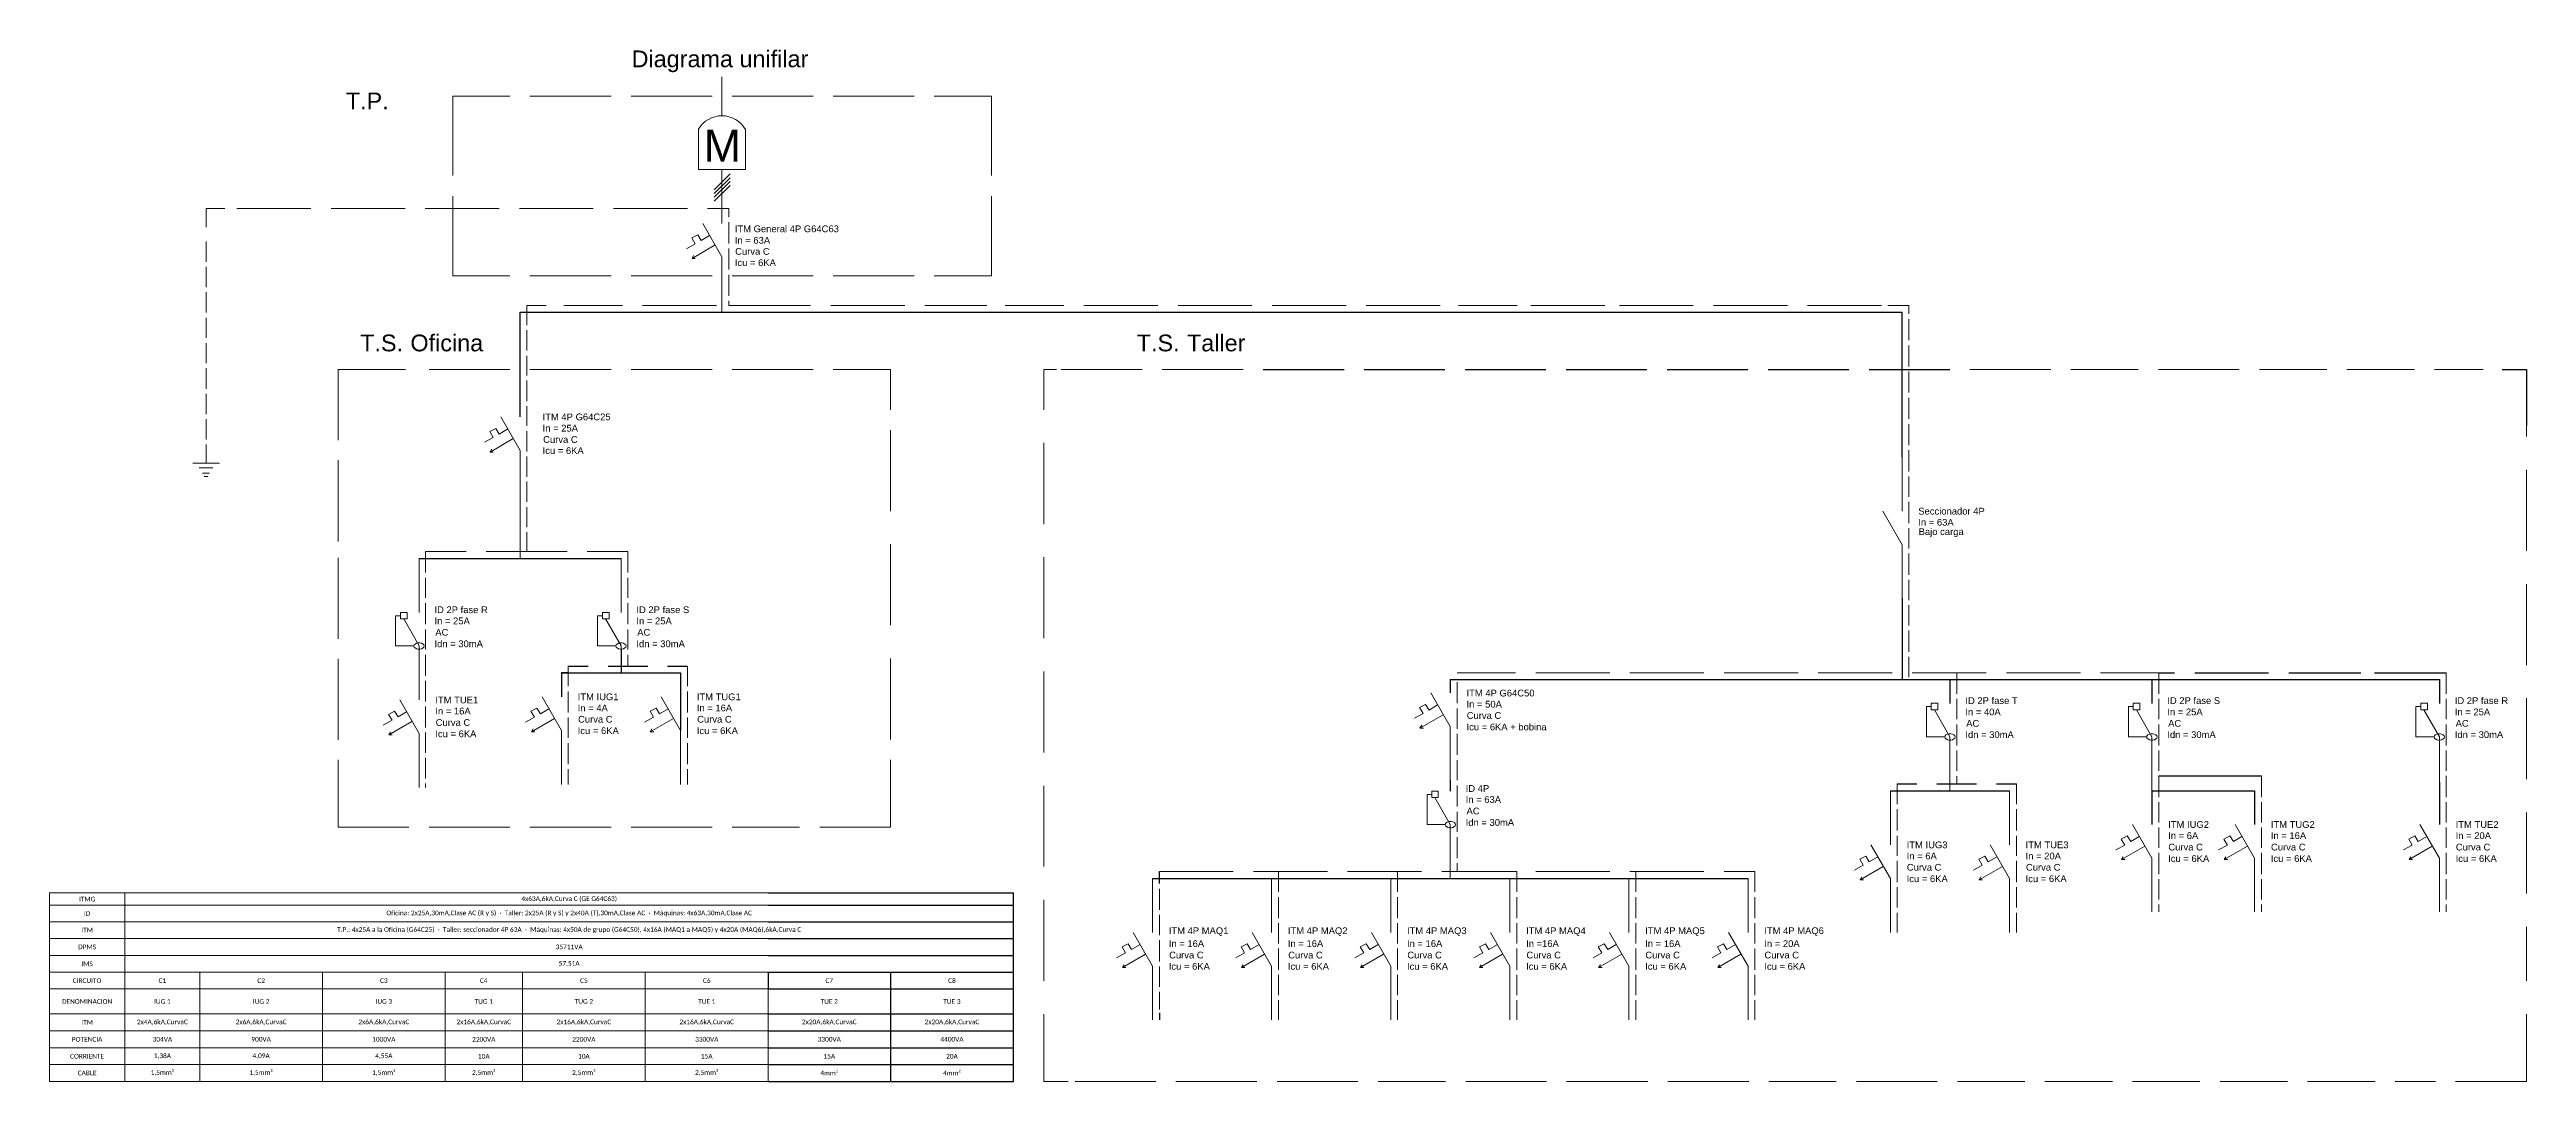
# Model space of a CAD drawing. Header units: millimetres. Extents: x 3655.4 to 3669.9, y 2246.7 to 2252.8.
import ezdxf

# ---------------------------------------------------------------- set-up
doc = ezdxf.new("R2010")
doc.units = ezdxf.units.MM
for name, color, linetype in [('Diferencial', 7, 'Continuous'), ('Medidor', 7, 'Continuous'), ('PDF_Text', 7, 'Continuous'), ('T+S+R+N', 7, 'Continuous'), ('Termica', 7, 'Continuous')]:
    doc.layers.add(name, color=color, linetype=linetype)
for name, color, linetype, true_color in [('Fases', 7, 'Continuous', 0x979797), ('PDF_Geometry', 7, 'Continuous', 0x979797), ('T.P.', 7, 'Continuous', 0x72742f), ('T.S. Oficina', 7, 'Continuous', 0x5d67af), ('T.S. Taller', 7, 'Continuous', 0x991b1e), ('Tierra', 7, 'Continuous', 0x00b800)]:
    doc.layers.add(name, color=color, linetype=linetype, true_color=true_color)
doc.styles.add('PDF Arial', font='arial.ttf')
doc.styles.add('PDF Calibri', font='calibri.ttf')

msp = doc.modelspace()

# ---------------------------------------------------------------- linework, layer by layer
at = {"layer": 'Diferencial'}
msp.add_line((3658.786, 2249.268), (3658.786, 2249.129), dxfattribs=at)
at = {"layer": 'Diferencial', "color": 7, "lineweight": 13}
for points in [[(3658.196, 2250.625), (3658.196, 2250.625), (3658.196, 2250.625)], [(3657.576, 2249.287), (3657.469, 2249.287), (3657.469, 2249.463), (3657.498, 2249.463)], [(3657.606, 2248.972), (3657.606, 2249.287), (3657.516, 2249.445)], [(3658.756, 2249.287), (3658.649, 2249.287), (3658.649, 2249.463), (3658.678, 2249.463)], [(3658.786, 2249.129), (3658.786, 2249.287), (3658.696, 2249.445)], [(3666.522, 2248.755), (3666.415, 2248.755), (3666.415, 2248.932), (3666.443, 2248.932)], [(3666.552, 2248.44), (3666.552, 2248.755), (3666.462, 2248.913)], [(3667.702, 2248.755), (3667.595, 2248.755), (3667.595, 2248.932), (3667.623, 2248.932)], [(3667.732, 2248.44), (3667.732, 2248.755), (3667.642, 2248.913)], [(3669.382, 2248.755), (3669.275, 2248.755), (3669.275, 2248.932), (3669.303, 2248.932)], [(3669.412, 2248.44), (3669.412, 2248.755), (3669.322, 2248.913)], [(3663.602, 2248.243), (3663.496, 2248.243), (3663.496, 2248.419), (3663.524, 2248.419)], [(3663.632, 2247.928), (3663.632, 2248.243), (3663.542, 2248.401)]]:
    msp.add_lwpolyline(points, dxfattribs=at)
for points in [[(3657.536, 2249.483), (3657.536, 2249.445), (3657.498, 2249.445), (3657.498, 2249.483)], [(3658.716, 2249.483), (3658.716, 2249.445), (3658.678, 2249.445), (3658.678, 2249.483)], [(3657.636, 2249.287), (3657.634, 2249.293), (3657.629, 2249.298), (3657.621, 2249.303), (3657.611, 2249.305), (3657.601, 2249.305), (3657.591, 2249.303), (3657.583, 2249.298), (3657.578, 2249.293), (3657.576, 2249.287), (3657.578, 2249.28), (3657.583, 2249.275), (3657.591, 2249.27), (3657.601, 2249.268), (3657.611, 2249.268), (3657.621, 2249.27), (3657.629, 2249.275), (3657.634, 2249.28)], [(3658.816, 2249.287), (3658.814, 2249.293), (3658.809, 2249.298), (3658.801, 2249.303), (3658.791, 2249.305), (3658.781, 2249.305), (3658.771, 2249.303), (3658.763, 2249.298), (3658.758, 2249.293), (3658.756, 2249.287), (3658.758, 2249.28), (3658.763, 2249.275), (3658.771, 2249.27), (3658.781, 2249.268), (3658.791, 2249.268), (3658.801, 2249.27), (3658.809, 2249.275), (3658.814, 2249.28)], [(3666.482, 2248.952), (3666.482, 2248.913), (3666.443, 2248.913), (3666.443, 2248.952)], [(3667.662, 2248.952), (3667.662, 2248.913), (3667.623, 2248.913), (3667.623, 2248.952)], [(3669.342, 2248.952), (3669.342, 2248.913), (3669.303, 2248.913), (3669.303, 2248.952)], [(3666.582, 2248.755), (3666.58, 2248.762), (3666.575, 2248.767), (3666.567, 2248.772), (3666.557, 2248.773), (3666.547, 2248.773), (3666.537, 2248.772), (3666.528, 2248.767), (3666.523, 2248.762), (3666.522, 2248.755), (3666.523, 2248.748), (3666.528, 2248.743), (3666.537, 2248.738), (3666.547, 2248.737), (3666.557, 2248.737), (3666.567, 2248.738), (3666.575, 2248.743), (3666.58, 2248.748)], [(3667.762, 2248.755), (3667.76, 2248.762), (3667.755, 2248.767), (3667.747, 2248.772), (3667.737, 2248.773), (3667.727, 2248.773), (3667.717, 2248.772), (3667.708, 2248.767), (3667.703, 2248.762), (3667.702, 2248.755), (3667.703, 2248.748), (3667.708, 2248.743), (3667.717, 2248.738), (3667.727, 2248.737), (3667.737, 2248.737), (3667.747, 2248.738), (3667.755, 2248.743), (3667.76, 2248.748)], [(3669.442, 2248.755), (3669.44, 2248.762), (3669.435, 2248.767), (3669.427, 2248.772), (3669.417, 2248.773), (3669.407, 2248.773), (3669.397, 2248.772), (3669.388, 2248.767), (3669.383, 2248.762), (3669.382, 2248.755), (3669.383, 2248.748), (3669.388, 2248.743), (3669.397, 2248.738), (3669.407, 2248.737), (3669.417, 2248.737), (3669.427, 2248.738), (3669.435, 2248.743), (3669.44, 2248.748)], [(3663.562, 2248.439), (3663.562, 2248.401), (3663.524, 2248.401), (3663.524, 2248.439)], [(3663.662, 2248.243), (3663.661, 2248.249), (3663.656, 2248.254), (3663.647, 2248.259), (3663.637, 2248.261), (3663.627, 2248.261), (3663.617, 2248.259), (3663.609, 2248.254), (3663.604, 2248.249), (3663.602, 2248.243), (3663.604, 2248.236), (3663.609, 2248.231), (3663.617, 2248.226), (3663.627, 2248.224), (3663.637, 2248.224), (3663.647, 2248.226), (3663.656, 2248.231), (3663.661, 2248.236)]]:
    msp.add_lwpolyline(points, close=True, dxfattribs=at)
at = {"layer": 'Fases', "color": 7, "lineweight": 13}
for points in [[(3659.423, 2252.046), (3659.331, 2251.953)], [(3659.423, 2252.023), (3659.331, 2251.931)], [(3659.423, 2252.001), (3659.331, 2251.909)], [(3659.423, 2251.978), (3659.331, 2251.886)]]:
    msp.add_lwpolyline(points, dxfattribs=at)
at = {"layer": 'Medidor', "color": 7, "lineweight": 13}
msp.add_lwpolyline([(3659.514, 2252.308), (3659.514, 2252.071), (3659.239, 2252.071), (3659.239, 2252.308)], dxfattribs=at)
msp.add_arc((3659.376, 2252.227), 0.158, 30.3206, 149.6794, dxfattribs=at)
at = {"layer": 'PDF_Geometry'}
msp.add_line((3659.645, 2247.38), (3659.645, 2247.282), dxfattribs=at)
at = {"layer": 'PDF_Geometry', "color": 7, "lineweight": 13}
for points in [[(3659.645, 2247.282), (3659.645, 2246.742), (3655.447, 2246.742), (3655.447, 2247.843), (3659.645, 2247.843)], [(3655.447, 2247.772), (3659.645, 2247.772)], [(3655.887, 2247.843), (3655.887, 2246.742)], [(3655.447, 2247.675), (3659.645, 2247.675)], [(3655.447, 2247.577), (3659.645, 2247.577)], [(3655.447, 2247.478), (3659.645, 2247.478)], [(3655.447, 2247.38), (3659.645, 2247.38)], [(3655.447, 2247.282), (3659.645, 2247.282)], [(3656.325, 2247.38), (3656.325, 2246.742)], [(3657.042, 2247.38), (3657.042, 2246.742)], [(3657.758, 2247.38), (3657.758, 2246.742)], [(3658.21, 2247.38), (3658.21, 2246.742)], [(3658.928, 2247.38), (3658.928, 2246.742)], [(3659.645, 2247.38), (3659.645, 2247.38)], [(3655.447, 2247.137), (3659.645, 2247.137)], [(3655.447, 2247.037), (3659.645, 2247.037)], [(3655.447, 2246.938), (3659.645, 2246.938)], [(3655.447, 2246.84), (3659.645, 2246.84)]]:
    msp.add_lwpolyline(points, dxfattribs=at)
at = {"layer": 'T+S+R+N'}
for p, q in [((3658.196, 2250.942), (3658.196, 2251.237)), ((3665.789, 2251.237), (3666.272, 2251.237)), ((3666.272, 2250.942), (3666.272, 2251.237)), ((3657.606, 2249.798), (3658.786, 2249.798)), ((3666.272, 2249.563), (3666.272, 2249.09)), ((3658.438, 2249.129), (3658.577, 2249.129)), ((3658.438, 2249.129), (3658.438, 2248.99)), ((3658.477, 2249.129), (3658.438, 2249.129)), ((3658.577, 2249.129), (3658.717, 2249.129)), ((3658.717, 2249.129), (3658.856, 2249.129)), ((3658.856, 2249.129), (3658.995, 2249.129)), ((3658.995, 2249.129), (3659.134, 2249.129)), ((3659.134, 2249.129), (3659.134, 2248.99)), ((3663.632, 2249.09), (3665.372, 2249.09)), ((3663.632, 2249.09), (3663.632, 2249.012)), ((3665.372, 2249.09), (3666.552, 2249.09)), ((3666.552, 2249.09), (3666.552, 2248.951)), ((3666.552, 2249.09), (3667.732, 2249.09)), ((3667.732, 2249.09), (3667.732, 2248.951)), ((3667.732, 2249.09), (3669.412, 2249.09)), ((3669.412, 2249.09), (3669.412, 2248.951)), ((3663.632, 2248.5), (3663.632, 2248.439)), ((3666.204, 2248.44), (3666.9, 2248.44)), ((3667.732, 2248.44), (3667.732, 2248.243)), ((3667.732, 2248.44), (3668.332, 2248.44)), ((3668.332, 2248.44), (3668.332, 2248.243)), ((3669.412, 2248.49), (3669.412, 2248.243)), ((3661.892, 2247.928), (3662.588, 2247.928)), ((3662.588, 2247.928), (3663.284, 2247.928)), ((3663.284, 2247.928), (3663.98, 2247.928)), ((3663.98, 2247.928), (3664.676, 2247.928)), ((3664.676, 2247.928), (3665.372, 2247.928)), ((3659.645, 2247.843), (3661.079, 2247.843)), ((3659.645, 2247.772), (3661.079, 2247.772)), ((3661.079, 2246.742), (3661.079, 2247.843)), ((3659.645, 2247.675), (3661.079, 2247.675)), ((3659.645, 2247.577), (3661.079, 2247.577)), ((3659.645, 2247.478), (3661.079, 2247.478)), ((3659.645, 2247.38), (3660.362, 2247.38)), ((3659.645, 2247.282), (3660.362, 2247.282)), ((3660.362, 2246.742), (3660.362, 2247.38)), ((3660.362, 2247.38), (3661.079, 2247.38)), ((3660.362, 2247.282), (3661.079, 2247.282)), ((3659.645, 2247.137), (3660.362, 2247.137)), ((3660.362, 2247.137), (3661.079, 2247.137)), ((3659.645, 2247.037), (3660.362, 2247.037)), ((3660.362, 2247.037), (3661.079, 2247.037)), ((3659.645, 2246.938), (3660.362, 2246.938)), ((3659.645, 2246.84), (3660.362, 2246.84)), ((3660.362, 2246.938), (3661.079, 2246.938)), ((3660.362, 2246.84), (3661.079, 2246.84)), ((3659.645, 2246.742), (3660.362, 2246.742)), ((3660.362, 2246.742), (3661.079, 2246.742))]:
    msp.add_line(p, q, dxfattribs=at)
at = {"layer": 'T+S+R+N', "color": 0}
for p, q in [((3659.376, 2251.237), (3665.789, 2251.237)), ((3666.272, 2250.39), (3666.272, 2250.942))]:
    msp.add_line(p, q, dxfattribs=at)
at = {"layer": 'T+S+R+N', "color": 7, "lineweight": 13}
for points in [[(3659.376, 2252.386), (3659.376, 2252.613)], [(3659.376, 2252.071), (3659.376, 2251.756)], [(3666.272, 2250.39), (3666.272, 2250.075)], [(3657.606, 2249.798), (3657.606, 2249.483)], [(3658.786, 2249.798), (3658.786, 2249.483)], [(3666.204, 2248.44), (3666.204, 2248.125)], [(3666.9, 2248.44), (3666.9, 2248.125)], [(3661.892, 2247.928), (3661.892, 2247.613)], [(3662.588, 2247.928), (3662.588, 2247.613)], [(3663.284, 2247.928), (3663.284, 2247.613)], [(3663.98, 2247.928), (3663.98, 2247.613)], [(3664.676, 2247.928), (3664.676, 2247.613)], [(3665.372, 2247.928), (3665.372, 2247.613)]]:
    msp.add_lwpolyline(points, dxfattribs=at)
at = {"layer": 'T+S+R+N'}
for points in [[(3658.196, 2251.237), (3659.376, 2251.237)], [(3658.196, 2250.625), (3658.196, 2250.942)]]:
    msp.add_lwpolyline(points, dxfattribs=at)
at = {"layer": 'T.P.', "color": 67, "lineweight": 13, "true_color": 0x72742f}
for points in [[(3658.136, 2252.5), (3657.803, 2252.5), (3657.803, 2252.035)], [(3658.728, 2252.5), (3658.254, 2252.5)], [(3659.318, 2252.5), (3658.846, 2252.5)], [(3659.908, 2252.5), (3659.436, 2252.5)], [(3660.499, 2252.5), (3660.026, 2252.5)], [(3660.951, 2252.035), (3660.951, 2252.5), (3660.616, 2252.5)], [(3657.803, 2251.916), (3657.803, 2251.45), (3658.136, 2251.45)], [(3660.616, 2251.45), (3660.951, 2251.45), (3660.951, 2251.916)], [(3658.254, 2251.45), (3658.728, 2251.45)], [(3658.846, 2251.45), (3659.318, 2251.45)], [(3659.436, 2251.45), (3659.908, 2251.45)], [(3660.026, 2251.45), (3660.499, 2251.45)]]:
    msp.add_lwpolyline(points, dxfattribs=at)
at = {"layer": 'T.S. Oficina', "color": 165, "lineweight": 13, "true_color": 0x5d67af}
for points in [[(3657.526, 2250.903), (3657.133, 2250.903), (3657.133, 2250.49)], [(3657.664, 2250.903), (3658.136, 2250.903)], [(3658.254, 2250.903), (3658.728, 2250.903)], [(3658.846, 2250.903), (3659.318, 2250.903)], [(3659.436, 2250.903), (3659.908, 2250.903)], [(3660.026, 2250.903), (3660.361, 2250.903), (3660.361, 2250.667)], [(3660.361, 2250.548), (3660.361, 2250.075)], [(3657.133, 2250.372), (3657.133, 2249.898)], [(3660.361, 2249.881), (3660.361, 2249.408)], [(3657.133, 2249.802), (3657.133, 2249.328)], [(3657.133, 2249.212), (3657.133, 2248.738)], [(3660.361, 2249.213), (3660.361, 2248.74)], [(3657.133, 2248.622), (3657.133, 2248.228), (3657.546, 2248.228)], [(3660.361, 2248.622), (3660.361, 2248.228), (3659.948, 2248.228)], [(3657.664, 2248.228), (3658.136, 2248.228)], [(3658.254, 2248.228), (3658.728, 2248.228)], [(3658.846, 2248.228), (3659.318, 2248.228)], [(3659.436, 2248.228), (3659.829, 2248.228)]]:
    msp.add_lwpolyline(points, dxfattribs=at)
at = {"layer": 'T.S. Taller', "color": 244, "lineweight": 13, "true_color": 0x991b1e}
for points in [[(3661.257, 2250.667), (3661.257, 2250.903), (3661.33, 2250.903)], [(3661.359, 2250.903), (3661.831, 2250.903)], [(3661.949, 2250.903), (3662.421, 2250.903)], [(3666.669, 2250.903), (3667.141, 2250.903)], [(3667.259, 2250.903), (3667.652, 2250.903)], [(3667.771, 2250.903), (3668.242, 2250.903)], [(3668.361, 2250.903), (3668.754, 2250.903)], [(3668.872, 2250.903), (3669.266, 2250.903)], [(3669.384, 2250.903), (3669.667, 2250.903)], [(3669.921, 2250.903), (3669.921, 2250.51)], [(3661.257, 2250.473), (3661.257, 2249.999)], [(3669.921, 2250.316), (3669.921, 2249.843)], [(3661.257, 2249.805), (3661.257, 2249.332)], [(3669.921, 2249.648), (3669.921, 2249.175)], [(3661.257, 2249.138), (3661.257, 2248.664)], [(3669.921, 2248.981), (3669.921, 2248.508)], [(3661.257, 2248.47), (3661.257, 2247.997)], [(3669.921, 2248.313), (3669.921, 2247.84)], [(3661.257, 2247.803), (3661.257, 2247.329)], [(3669.921, 2247.646), (3669.921, 2247.329)], [(3661.257, 2247.135), (3661.257, 2246.742), (3661.4, 2246.742)], [(3669.921, 2247.135), (3669.921, 2246.742), (3669.507, 2246.742)], [(3661.439, 2246.742), (3661.911, 2246.742)], [(3662.029, 2246.742), (3662.502, 2246.742)], [(3662.621, 2246.742), (3663.092, 2246.742)], [(3663.211, 2246.742), (3663.604, 2246.742)], [(3663.722, 2246.742), (3664.194, 2246.742)], [(3664.312, 2246.742), (3664.786, 2246.742)], [(3664.904, 2246.742), (3665.376, 2246.742)], [(3665.494, 2246.742), (3665.887, 2246.742)], [(3666.006, 2246.742), (3666.477, 2246.742)], [(3666.596, 2246.742), (3666.989, 2246.742)], [(3667.107, 2246.742), (3667.501, 2246.742)], [(3667.619, 2246.742), (3668.012, 2246.742)], [(3668.131, 2246.742), (3668.524, 2246.742)], [(3668.642, 2246.742), (3669.036, 2246.742)], [(3669.154, 2246.742), (3669.389, 2246.742)]]:
    msp.add_lwpolyline(points, dxfattribs=at)
at = {"layer": 'T.S. Taller'}
for points in [[(3662.539, 2250.903), (3663.011, 2250.903)], [(3663.129, 2250.903), (3663.601, 2250.903)], [(3663.719, 2250.903), (3664.191, 2250.903)], [(3664.309, 2250.903), (3664.781, 2250.903)], [(3664.899, 2250.903), (3665.371, 2250.903)], [(3665.489, 2250.903), (3665.961, 2250.903)], [(3666.079, 2250.903), (3666.551, 2250.903)], [(3669.778, 2250.903), (3669.921, 2250.903), (3669.921, 2250.574)]]:
    msp.add_lwpolyline(points, dxfattribs=at)
at = {"layer": 'Termica'}
msp.add_line((3659.134, 2248.99), (3659.134, 2248.793), dxfattribs=at)
at = {"layer": 'Termica', "color": 7, "lineweight": 13}
for points in [[(3659.304, 2251.686), (3659.254, 2251.656), (3659.234, 2251.69), (3659.199, 2251.671), (3659.219, 2251.636), (3659.168, 2251.608)], [(3659.336, 2251.631), (3659.201, 2251.551), (3659.219, 2251.551)], [(3659.376, 2251.237), (3659.376, 2251.56), (3659.264, 2251.756)], [(3659.201, 2251.551), (3659.209, 2251.568)], [(3659.376, 2251.418), (3659.376, 2251.237)], [(3658.196, 2249.798), (3658.196, 2250.428), (3658.084, 2250.625)], [(3658.124, 2250.555), (3658.074, 2250.525), (3658.054, 2250.558), (3658.019, 2250.54), (3658.039, 2250.505), (3657.988, 2250.477)], [(3658.156, 2250.498), (3658.021, 2250.42), (3658.039, 2250.42)], [(3658.021, 2250.42), (3658.029, 2250.437)], [(3666.272, 2249.563), (3666.272, 2249.878), (3666.159, 2250.075)], [(3663.632, 2248.5), (3663.632, 2248.815), (3663.518, 2249.012)], [(3657.533, 2248.902), (3657.483, 2248.872), (3657.463, 2248.905), (3657.428, 2248.887), (3657.448, 2248.852), (3657.396, 2248.823)], [(3657.606, 2248.46), (3657.606, 2248.775), (3657.493, 2248.972)], [(3658.365, 2248.92), (3658.315, 2248.89), (3658.295, 2248.923), (3658.26, 2248.905), (3658.28, 2248.87), (3658.228, 2248.842)], [(3658.438, 2248.478), (3658.438, 2248.793), (3658.325, 2248.99)], [(3659.061, 2248.92), (3659.011, 2248.89), (3658.991, 2248.923), (3658.956, 2248.905), (3658.976, 2248.87), (3658.924, 2248.842)], [(3659.134, 2248.478), (3659.134, 2248.793), (3659.021, 2248.99)], [(3663.558, 2248.942), (3663.508, 2248.912), (3663.488, 2248.945), (3663.453, 2248.927), (3663.473, 2248.892), (3663.422, 2248.864)], [(3663.59, 2248.885), (3663.455, 2248.807), (3663.475, 2248.807)], [(3657.564, 2248.845), (3657.429, 2248.767), (3657.449, 2248.767)], [(3657.429, 2248.767), (3657.439, 2248.783)], [(3658.397, 2248.863), (3658.262, 2248.785), (3658.282, 2248.785)], [(3658.262, 2248.785), (3658.272, 2248.802)], [(3659.092, 2248.863), (3658.957, 2248.785), (3658.977, 2248.785)], [(3658.957, 2248.785), (3658.967, 2248.802)], [(3663.455, 2248.807), (3663.465, 2248.824)], [(3667.658, 2248.173), (3667.608, 2248.143), (3667.588, 2248.177), (3667.553, 2248.158), (3667.573, 2248.123), (3667.522, 2248.095)], [(3667.732, 2247.732), (3667.732, 2248.047), (3667.618, 2248.243)], [(3668.258, 2248.173), (3668.208, 2248.143), (3668.188, 2248.177), (3668.153, 2248.158), (3668.173, 2248.123), (3668.122, 2248.095)], [(3668.332, 2247.732), (3668.332, 2248.047), (3668.218, 2248.243)], [(3669.338, 2248.173), (3669.288, 2248.143), (3669.268, 2248.177), (3669.233, 2248.158), (3669.253, 2248.123), (3669.202, 2248.095)], [(3669.412, 2247.732), (3669.412, 2248.047), (3669.298, 2248.243)], [(3666.13, 2248.055), (3666.08, 2248.025), (3666.06, 2248.058), (3666.025, 2248.04), (3666.045, 2248.005), (3665.994, 2247.977)], [(3666.162, 2247.998), (3666.027, 2247.92), (3666.047, 2247.92)], [(3666.204, 2247.613), (3666.204, 2247.928), (3666.09, 2248.125)], [(3666.826, 2248.055), (3666.776, 2248.025), (3666.756, 2248.058), (3666.721, 2248.04), (3666.741, 2248.005), (3666.69, 2247.977)], [(3666.858, 2247.998), (3666.723, 2247.92), (3666.743, 2247.92)], [(3666.9, 2247.613), (3666.9, 2247.928), (3666.786, 2248.125)], [(3667.69, 2248.117), (3667.555, 2248.038), (3667.575, 2248.038)], [(3667.555, 2248.038), (3667.565, 2248.055)], [(3668.29, 2248.117), (3668.155, 2248.038), (3668.175, 2248.038)], [(3668.155, 2248.038), (3668.165, 2248.055)], [(3669.37, 2248.117), (3669.235, 2248.038), (3669.255, 2248.038)], [(3669.235, 2248.038), (3669.245, 2248.055)], [(3666.027, 2247.92), (3666.037, 2247.937)], [(3666.723, 2247.92), (3666.733, 2247.937)], [(3661.892, 2247.101), (3661.892, 2247.416), (3661.779, 2247.613)], [(3662.588, 2247.101), (3662.588, 2247.416), (3662.475, 2247.613)], [(3663.284, 2247.101), (3663.284, 2247.416), (3663.171, 2247.613)], [(3663.98, 2247.101), (3663.98, 2247.416), (3663.867, 2247.613)], [(3664.676, 2247.101), (3664.676, 2247.416), (3664.562, 2247.613)], [(3665.372, 2247.101), (3665.372, 2247.416), (3665.258, 2247.613)], [(3661.819, 2247.543), (3661.769, 2247.513), (3661.749, 2247.546), (3661.714, 2247.528), (3661.734, 2247.493), (3661.682, 2247.464)], [(3661.851, 2247.486), (3661.716, 2247.408), (3661.736, 2247.408)], [(3661.716, 2247.408), (3661.726, 2247.424)], [(3662.515, 2247.543), (3662.465, 2247.513), (3662.445, 2247.546), (3662.41, 2247.528), (3662.43, 2247.493), (3662.378, 2247.464)], [(3662.547, 2247.486), (3662.412, 2247.408), (3662.432, 2247.408)], [(3662.412, 2247.408), (3662.422, 2247.424)], [(3663.211, 2247.543), (3663.161, 2247.513), (3663.141, 2247.546), (3663.106, 2247.528), (3663.126, 2247.493), (3663.074, 2247.464)], [(3663.242, 2247.486), (3663.107, 2247.408), (3663.127, 2247.408)], [(3663.107, 2247.408), (3663.117, 2247.424)], [(3663.907, 2247.543), (3663.857, 2247.513), (3663.837, 2247.546), (3663.802, 2247.528), (3663.822, 2247.493), (3663.77, 2247.464)], [(3663.938, 2247.486), (3663.803, 2247.408), (3663.823, 2247.408)], [(3663.803, 2247.408), (3663.813, 2247.424)], [(3664.602, 2247.543), (3664.552, 2247.513), (3664.532, 2247.546), (3664.497, 2247.528), (3664.517, 2247.493), (3664.466, 2247.464)], [(3664.634, 2247.486), (3664.499, 2247.408), (3664.519, 2247.408)], [(3664.499, 2247.408), (3664.509, 2247.424)], [(3665.298, 2247.543), (3665.248, 2247.513), (3665.228, 2247.546), (3665.193, 2247.528), (3665.213, 2247.493), (3665.162, 2247.464)], [(3665.33, 2247.486), (3665.195, 2247.408), (3665.215, 2247.408)], [(3665.195, 2247.408), (3665.205, 2247.424)]]:
    msp.add_lwpolyline(points, dxfattribs=at)
at = {"layer": 'Tierra', "color": 92, "true_color": 0x00b800}
for p, q in [((3658.478, 2249.169), (3658.594, 2249.169)), ((3658.71, 2249.169), (3658.826, 2249.169)), ((3658.826, 2249.169), (3658.942, 2249.169)), ((3659.058, 2249.169), (3659.174, 2249.169)), ((3666.244, 2248.48), (3666.359, 2248.48)), ((3666.476, 2248.48), (3666.592, 2248.48)), ((3666.592, 2248.48), (3666.707, 2248.48)), ((3666.824, 2248.48), (3666.94, 2248.48)), ((3661.932, 2247.142), (3661.932, 2247.101))]:
    msp.add_line(p, q, dxfattribs=at)
at = {"layer": 'Tierra'}
msp.add_line((3667.772, 2248.527), (3668.372, 2248.527), dxfattribs=at)
at = {"layer": 'Tierra', "color": 92, "lineweight": 13, "true_color": 0x00b800}
for points in [[(3656.471, 2251.843), (3656.361, 2251.843), (3656.361, 2251.734)], [(3656.974, 2251.843), (3656.542, 2251.843)], [(3657.524, 2251.843), (3657.092, 2251.843)], [(3658.074, 2251.843), (3657.642, 2251.843)], [(3658.624, 2251.843), (3658.192, 2251.843)], [(3659.174, 2251.843), (3658.742, 2251.843)], [(3659.416, 2251.843), (3659.292, 2251.843)], [(3659.416, 2251.793), (3659.416, 2251.843)], [(3659.416, 2251.639), (3659.416, 2251.763)], [(3656.361, 2251.65), (3656.361, 2251.532)], [(3656.361, 2251.502), (3656.361, 2251.384)], [(3659.416, 2251.486), (3659.416, 2251.609)], [(3656.361, 2251.354), (3656.361, 2251.235)], [(3659.416, 2251.333), (3659.416, 2251.456)], [(3656.361, 2251.205), (3656.361, 2251.087)], [(3658.349, 2251.277), (3658.236, 2251.277), (3658.236, 2251.167)], [(3658.236, 2251.162), (3658.236, 2251.277)], [(3658.794, 2251.277), (3658.452, 2251.277)], [(3659.344, 2251.277), (3658.912, 2251.277)], [(3659.416, 2251.277), (3659.416, 2251.277), (3659.416, 2251.303)], [(3659.894, 2251.277), (3659.416, 2251.277)], [(3660.444, 2251.277), (3660.012, 2251.277)], [(3660.924, 2251.277), (3660.562, 2251.277)], [(3661.373, 2251.277), (3661.031, 2251.277)], [(3661.923, 2251.277), (3661.491, 2251.277)], [(3662.473, 2251.277), (3662.041, 2251.277)], [(3663.023, 2251.277), (3662.591, 2251.277)], [(3663.573, 2251.277), (3663.141, 2251.277)], [(3664.022, 2251.277), (3663.68, 2251.277)], [(3664.535, 2251.277), (3664.103, 2251.277)], [(3665.052, 2251.277), (3664.62, 2251.277)], [(3665.602, 2251.277), (3665.17, 2251.277)], [(3666.152, 2251.277), (3665.72, 2251.277)], [(3666.312, 2251.277), (3666.188, 2251.277)], [(3666.312, 2251.227), (3666.312, 2251.277)], [(3666.312, 2251.073), (3666.312, 2251.197)], [(3656.361, 2251.057), (3656.361, 2250.939)], [(3658.236, 2251.013), (3658.236, 2251.132)], [(3666.312, 2250.92), (3666.312, 2251.043)], [(3656.361, 2250.909), (3656.361, 2250.79)], [(3658.236, 2250.867), (3658.236, 2250.983)], [(3656.361, 2250.76), (3656.361, 2250.642)], [(3658.236, 2250.718), (3658.236, 2250.837)], [(3666.312, 2250.767), (3666.312, 2250.89)], [(3656.361, 2250.612), (3656.361, 2250.494)], [(3658.236, 2250.572), (3658.236, 2250.688)], [(3666.312, 2250.613), (3666.312, 2250.737)], [(3656.361, 2250.464), (3656.361, 2250.355)], [(3658.236, 2250.423), (3658.236, 2250.542)], [(3666.312, 2250.46), (3666.312, 2250.583)], [(3656.439, 2250.355), (3656.283, 2250.355)], [(3656.401, 2250.327), (3656.321, 2250.327)], [(3658.236, 2250.275), (3658.236, 2250.393)], [(3666.312, 2250.307), (3666.312, 2250.43)], [(3656.381, 2250.297), (3656.341, 2250.297)], [(3656.371, 2250.277), (3656.351, 2250.277)], [(3658.236, 2250.128), (3658.236, 2250.247)], [(3666.312, 2250.158), (3666.312, 2250.277)], [(3658.236, 2249.98), (3658.236, 2250.098)], [(3666.312, 2250.005), (3666.312, 2250.128)], [(3658.236, 2249.838), (3658.236, 2249.952)], [(3666.312, 2249.857), (3666.312, 2249.975)], [(3657.644, 2249.715), (3657.644, 2249.838)], [(3657.881, 2249.838), (3657.644, 2249.838)], [(3658.471, 2249.838), (3657.999, 2249.838)], [(3658.826, 2249.838), (3658.589, 2249.838)], [(3658.826, 2249.715), (3658.826, 2249.838)], [(3666.312, 2249.703), (3666.312, 2249.827)], [(3657.644, 2249.567), (3657.644, 2249.685)], [(3658.826, 2249.567), (3658.826, 2249.685)], [(3666.312, 2249.555), (3666.312, 2249.673)], [(3657.644, 2249.413), (3657.644, 2249.537)], [(3658.826, 2249.413), (3658.826, 2249.537)], [(3666.312, 2249.407), (3666.312, 2249.525)], [(3657.644, 2249.265), (3657.644, 2249.383)], [(3658.826, 2249.265), (3658.826, 2249.383)], [(3666.312, 2249.253), (3666.312, 2249.377)], [(3657.644, 2249.112), (3657.644, 2249.235)], [(3658.478, 2249.051), (3658.478, 2249.169)], [(3658.826, 2249.169), (3658.826, 2249.235)], [(3659.174, 2249.051), (3659.174, 2249.169)], [(3666.312, 2249.105), (3666.312, 2249.223)], [(3657.644, 2248.963), (3657.644, 2249.082)], [(3658.478, 2248.898), (3658.478, 2249.021)], [(3659.174, 2248.898), (3659.174, 2249.021)], [(3664.014, 2249.13), (3663.672, 2249.13)], [(3663.672, 2248.952), (3663.672, 2249.075)], [(3664.564, 2249.13), (3664.132, 2249.13)], [(3665.114, 2249.13), (3664.682, 2249.13)], [(3665.664, 2249.13), (3665.232, 2249.13)], [(3666.214, 2249.13), (3665.782, 2249.13)], [(3666.764, 2249.13), (3666.332, 2249.13)], [(3666.592, 2249.007), (3666.592, 2249.13)], [(3667.314, 2249.13), (3666.882, 2249.13)], [(3667.772, 2249.13), (3667.432, 2249.13)], [(3667.772, 2249.007), (3667.772, 2249.13)], [(3669.452, 2249.007), (3669.452, 2249.13)], [(3657.644, 2248.81), (3657.644, 2248.933)], [(3658.478, 2248.749), (3658.478, 2248.868)], [(3659.174, 2248.749), (3659.174, 2248.868)], [(3663.672, 2248.803), (3663.672, 2248.922)], [(3666.592, 2248.858), (3666.592, 2248.977)], [(3667.772, 2248.858), (3667.772, 2248.977)], [(3669.452, 2248.858), (3669.452, 2248.977)], [(3657.644, 2248.662), (3657.644, 2248.78)], [(3663.672, 2248.65), (3663.672, 2248.773)], [(3666.592, 2248.705), (3666.592, 2248.828)], [(3667.772, 2248.705), (3667.772, 2248.828)], [(3669.452, 2248.705), (3669.452, 2248.828)], [(3657.644, 2248.513), (3657.644, 2248.632)], [(3658.478, 2248.596), (3658.478, 2248.719)], [(3659.174, 2248.596), (3659.174, 2248.719)], [(3663.672, 2248.502), (3663.672, 2248.62)], [(3666.592, 2248.557), (3666.592, 2248.675)], [(3667.772, 2248.557), (3667.772, 2248.675)], [(3669.452, 2248.557), (3669.452, 2248.675)], [(3657.644, 2248.46), (3657.644, 2248.483)], [(3658.478, 2248.478), (3658.478, 2248.566)], [(3659.174, 2248.478), (3659.174, 2248.566)], [(3663.672, 2248.348), (3663.672, 2248.472)], [(3666.244, 2248.362), (3666.244, 2248.48)], [(3666.592, 2248.48), (3666.592, 2248.526)], [(3666.94, 2248.362), (3666.94, 2248.48)], [(3667.772, 2248.403), (3667.772, 2248.527)], [(3668.372, 2248.403), (3668.372, 2248.527)], [(3669.452, 2248.403), (3669.452, 2248.527)], [(3663.672, 2248.2), (3663.672, 2248.318)], [(3666.244, 2248.208), (3666.244, 2248.332)], [(3666.94, 2248.208), (3666.94, 2248.332)], [(3667.772, 2248.255), (3667.772, 2248.373)], [(3668.372, 2248.255), (3668.372, 2248.373)], [(3669.452, 2248.255), (3669.452, 2248.373)], [(3663.672, 2248.047), (3663.672, 2248.17)], [(3666.244, 2248.06), (3666.244, 2248.178)], [(3666.94, 2248.06), (3666.94, 2248.178)], [(3667.772, 2248.107), (3667.772, 2248.225)], [(3668.372, 2248.107), (3668.372, 2248.225)], [(3669.452, 2248.107), (3669.452, 2248.225)], [(3663.672, 2247.968), (3663.672, 2248.017)], [(3666.244, 2247.907), (3666.244, 2248.03)], [(3666.94, 2247.907), (3666.94, 2248.03)], [(3667.772, 2247.953), (3667.772, 2248.077)], [(3668.372, 2247.953), (3668.372, 2248.077)], [(3669.452, 2247.953), (3669.452, 2248.077)], [(3662.364, 2247.968), (3661.932, 2247.968)], [(3661.932, 2247.745), (3661.932, 2247.868)], [(3662.914, 2247.968), (3662.482, 2247.968)], [(3662.628, 2247.849), (3662.628, 2247.968)], [(3663.464, 2247.968), (3663.032, 2247.968)], [(3663.324, 2247.849), (3663.324, 2247.968)], [(3664.02, 2247.968), (3663.582, 2247.968)], [(3664.02, 2247.849), (3664.02, 2247.968)], [(3664.564, 2247.968), (3664.132, 2247.968)], [(3665.114, 2247.968), (3664.682, 2247.968)], [(3664.716, 2247.849), (3664.716, 2247.968)], [(3665.412, 2247.968), (3665.232, 2247.968)], [(3665.412, 2247.849), (3665.412, 2247.968)], [(3666.244, 2247.758), (3666.244, 2247.877)], [(3666.94, 2247.758), (3666.94, 2247.877)], [(3667.772, 2247.805), (3667.772, 2247.923)], [(3668.372, 2247.805), (3668.372, 2247.923)], [(3669.452, 2247.805), (3669.452, 2247.923)], [(3661.932, 2247.597), (3661.932, 2247.715)], [(3662.628, 2247.696), (3662.628, 2247.819)], [(3663.324, 2247.696), (3663.324, 2247.819)], [(3664.02, 2247.696), (3664.02, 2247.819)], [(3664.716, 2247.696), (3664.716, 2247.819)], [(3665.412, 2247.696), (3665.412, 2247.819)], [(3666.244, 2247.613), (3666.244, 2247.728)], [(3666.94, 2247.613), (3666.94, 2247.728)], [(3667.772, 2247.732), (3667.772, 2247.775)], [(3668.372, 2247.732), (3668.372, 2247.775)], [(3669.452, 2247.732), (3669.452, 2247.775)], [(3661.932, 2247.443), (3661.932, 2247.567)], [(3662.628, 2247.548), (3662.628, 2247.666)], [(3663.324, 2247.548), (3663.324, 2247.666)], [(3664.02, 2247.548), (3664.02, 2247.666)], [(3664.716, 2247.548), (3664.716, 2247.666)], [(3665.412, 2247.548), (3665.412, 2247.666)], [(3662.628, 2247.394), (3662.628, 2247.518)], [(3663.324, 2247.394), (3663.324, 2247.518)], [(3664.02, 2247.394), (3664.02, 2247.518)], [(3664.716, 2247.394), (3664.716, 2247.518)], [(3665.412, 2247.394), (3665.412, 2247.518)], [(3661.932, 2247.295), (3661.932, 2247.413)], [(3662.628, 2247.246), (3662.628, 2247.364)], [(3663.324, 2247.246), (3663.324, 2247.364)], [(3664.02, 2247.246), (3664.02, 2247.364)], [(3664.716, 2247.246), (3664.716, 2247.364)], [(3665.412, 2247.246), (3665.412, 2247.364)], [(3661.932, 2247.162), (3661.932, 2247.265)], [(3662.628, 2247.101), (3662.628, 2247.216)], [(3663.324, 2247.101), (3663.324, 2247.216)], [(3664.02, 2247.101), (3664.02, 2247.216)], [(3664.716, 2247.101), (3664.716, 2247.216)], [(3665.412, 2247.101), (3665.412, 2247.216)]]:
    msp.add_lwpolyline(points, dxfattribs=at)
at = {"layer": 'Tierra'}
for points in [[(3667.772, 2249.13), (3667.864, 2249.13)], [(3667.982, 2249.13), (3668.414, 2249.13)], [(3668.532, 2249.13), (3668.952, 2249.13)], [(3669.032, 2249.13), (3669.452, 2249.13)], [(3661.932, 2247.898), (3661.932, 2247.968)]]:
    msp.add_lwpolyline(points, dxfattribs=at)

# ---------------------------------------------------------------- texts
at = {"layer": 'Diferencial', "attachment_point": 7, "style": 'PDF Arial'}
for s, insert, char_height in [('ID 2P fase R', (3657.696, 2249.478), 0.03937), ('In = 25A', (3657.696, 2249.413), 0.0394), ('ID 2P fase S', (3658.876, 2249.478), 0.03937), ('In = 25A', (3658.876, 2249.413), 0.0394), ('AC', (3657.701, 2249.346), 0.0394), ('Idn = 30mA', (3657.696, 2249.279), 0.0394), ('AC', (3658.881, 2249.346), 0.0394), ('Idn = 30mA', (3658.876, 2249.279), 0.0394), ('ID 2P fase T', (3666.642, 2248.947), 0.03937), ('In = 40A', (3666.642, 2248.881), 0.0394), ('ID 2P fase S', (3667.822, 2248.947), 0.03937), ('In = 25A', (3667.822, 2248.881), 0.0394), ('ID 2P fase R', (3669.502, 2248.947), 0.03937), ('In = 25A', (3669.502, 2248.881), 0.0394), ('AC', (3666.647, 2248.814), 0.0394), ('Idn = 30mA', (3666.642, 2248.748), 0.0394), ('AC', (3667.827, 2248.814), 0.0394), ('Idn = 30mA', (3667.822, 2248.748), 0.0394), ('AC', (3669.507, 2248.814), 0.0394), ('Idn = 30mA', (3669.502, 2248.748), 0.0394), ('ID 4P', (3663.722, 2248.434), 0.0394), ('In = 63A', (3663.722, 2248.369), 0.0394), ('AC', (3663.727, 2248.302), 0.0394), ('Idn = 30mA', (3663.722, 2248.235), 0.0394)]:
    msp.add_mtext(s, dxfattribs=dict(at, insert=insert, char_height=char_height))
at = {"layer": 'Medidor', "insert": (3659.269, 2252.116), "char_height": 0.188, "attachment_point": 7, "style": 'PDF Arial'}
msp.add_mtext('M', dxfattribs=at)
at = {"layer": 'PDF_Text'}
for s, insert, char_height, attachment_point, style in [('Diagrama unifilar', (3658.848, 2252.639), 0.09783, 7, 'PDF Arial'), ('ITMG', (3655.666, 2247.807), 0.0275, 5, 'PDF Calibri'), ('ID', (3655.666, 2247.723), 0.0275, 5, 'PDF Calibri'), ('Oficina: 2x25A,30mA,Clase AC (R y S)  ·  Taller: 2x25A (R y S) y 2x40A (T),30mA,Clase AC  ·  Máquinas: 4x63A,30mA,Clase AC', (3658.483, 2247.723), 0.027506, 5, 'PDF Calibri'), ('4x63A,6kA,Curva C (GE G64C63)', (3658.483, 2247.807), 0.02751, 5, 'PDF Calibri'), ('ITM', (3655.666, 2247.626), 0.0275, 5, 'PDF Calibri'), ('T.P.: 4x25A a la Oficina (G64C25)  ·  Taller: seccionador 4P 63A  ·  Máquinas: 4x50A de grupo (G64C50), 4x16A (MAQ1 a MAQ5) y 4x20A (MAQ6),6kA,Curva C', (3658.483, 2247.626), 0.027506, 5, 'PDF Calibri'), ('DPMS', (3655.666, 2247.528), 0.0275, 5, 'PDF Calibri'), ('IMS', (3655.666, 2247.429), 0.0275, 5, 'PDF Calibri'), ('35711VA', (3658.483, 2247.528), 0.0275, 5, 'PDF Calibri'), ('57,51A', (3658.483, 2247.429), 0.0275, 5, 'PDF Calibri'), ('CIRCUITO', (3655.666, 2247.331), 0.0275, 5, 'PDF Calibri'), ('C1', (3656.106, 2247.331), 0.0275, 5, 'PDF Calibri'), ('C2', (3656.683, 2247.331), 0.0275, 5, 'PDF Calibri'), ('C3', (3657.4, 2247.331), 0.0275, 5, 'PDF Calibri'), ('C4', (3657.984, 2247.331), 0.0275, 5, 'PDF Calibri'), ('C5', (3658.569, 2247.331), 0.0275, 5, 'PDF Calibri'), ('C6', (3659.287, 2247.331), 0.0275, 5, 'PDF Calibri'), ('C7', (3660.003, 2247.331), 0.0275, 5, 'PDF Calibri'), ('C8', (3660.72, 2247.331), 0.0275, 5, 'PDF Calibri'), ('DENOMINACION', (3655.666, 2247.209), 0.02751, 5, 'PDF Calibri'), ('IUG 1', (3656.106, 2247.209), 0.0275, 5, 'PDF Calibri'), ('IUG 2', (3656.683, 2247.209), 0.0275, 5, 'PDF Calibri'), ('IUG 3', (3657.4, 2247.209), 0.0275, 5, 'PDF Calibri'), ('TUG 1', (3657.984, 2247.209), 0.0275, 5, 'PDF Calibri'), ('TUG 2', (3658.569, 2247.209), 0.0275, 5, 'PDF Calibri'), ('TUE 1', (3659.287, 2247.209), 0.0275, 5, 'PDF Calibri'), ('TUE 2', (3660.003, 2247.209), 0.0275, 5, 'PDF Calibri'), ('TUE 3', (3660.72, 2247.209), 0.0275, 5, 'PDF Calibri'), ('POTENCIA', (3655.666, 2246.988), 0.0275, 5, 'PDF Calibri'), ('ITM', (3655.666, 2247.087), 0.0275, 5, 'PDF Calibri'), ('2x4A,6kA,CurvaC', (3656.106, 2247.087), 0.02751, 5, 'PDF Calibri'), ('304VA', (3656.106, 2246.988), 0.0275, 5, 'PDF Calibri'), ('2x6A,6kA,CurvaC', (3656.683, 2247.087), 0.02751, 5, 'PDF Calibri'), ('900VA', (3656.683, 2246.988), 0.0275, 5, 'PDF Calibri'), ('2x6A,6kA,CurvaC', (3657.4, 2247.087), 0.02751, 5, 'PDF Calibri'), ('1000VA', (3657.4, 2246.988), 0.0275, 5, 'PDF Calibri'), ('2x16A,6kA,CurvaC', (3657.984, 2247.087), 0.02751, 5, 'PDF Calibri'), ('2200VA', (3657.984, 2246.988), 0.0275, 5, 'PDF Calibri'), ('2x16A,6kA,CurvaC', (3658.569, 2247.087), 0.02751, 5, 'PDF Calibri'), ('2200VA', (3658.569, 2246.988), 0.0275, 5, 'PDF Calibri'), ('2x16A,6kA,CurvaC', (3659.287, 2247.087), 0.02751, 5, 'PDF Calibri'), ('3300VA', (3659.287, 2246.988), 0.0275, 5, 'PDF Calibri'), ('2x20A,6kA,CurvaC', (3660.003, 2247.087), 0.02751, 5, 'PDF Calibri'), ('3300VA', (3660.003, 2246.988), 0.0275, 5, 'PDF Calibri'), ('2x20A,6kA,CurvaC', (3660.72, 2247.087), 0.02751, 5, 'PDF Calibri'), ('4400VA', (3660.72, 2246.988), 0.0275, 5, 'PDF Calibri'), ('CORRIENTE', (3655.666, 2246.889), 0.0275, 5, 'PDF Calibri'), ('1,38A', (3656.106, 2246.889), 0.0275, 5, 'PDF Calibri'), ('4,09A', (3656.683, 2246.889), 0.0275, 5, 'PDF Calibri'), ('4,55A', (3657.4, 2246.889), 0.0275, 5, 'PDF Calibri'), ('10A', (3657.984, 2246.889), 0.0275, 5, 'PDF Calibri'), ('10A', (3658.569, 2246.889), 0.0275, 5, 'PDF Calibri'), ('15A', (3659.287, 2246.889), 0.0275, 5, 'PDF Calibri'), ('15A', (3660.003, 2246.889), 0.0275, 5, 'PDF Calibri'), ('20A', (3660.72, 2246.889), 0.0275, 5, 'PDF Calibri'), ('CABLE', (3655.666, 2246.791), 0.0275, 5, 'PDF Calibri'), ('1,5mm²', (3656.106, 2246.791), 0.0275, 5, 'PDF Calibri'), ('1,5mm²', (3656.683, 2246.791), 0.0275, 5, 'PDF Calibri'), ('1,5mm²', (3657.4, 2246.791), 0.0275, 5, 'PDF Calibri'), ('2,5mm²', (3657.984, 2246.791), 0.0275, 5, 'PDF Calibri'), ('2,5mm²', (3658.569, 2246.791), 0.0275, 5, 'PDF Calibri'), ('2,5mm²', (3659.287, 2246.791), 0.0275, 5, 'PDF Calibri'), ('4mm²', (3660.003, 2246.791), 0.0275, 5, 'PDF Calibri'), ('4mm²', (3660.72, 2246.791), 0.0275, 5, 'PDF Calibri')]:
    msp.add_mtext(s, dxfattribs=dict(at, insert=insert, char_height=char_height, attachment_point=attachment_point, style=style))
at = {"layer": 'T.P.', "color": 67, "true_color": 0x72742f, "insert": (3657.178, 2252.423), "char_height": 0.0978, "attachment_point": 7, "style": 'PDF Arial'}
msp.add_mtext('T.P.', dxfattribs=at)
at = {"layer": 'T.S. Oficina', "color": 165, "true_color": 0x5d67af, "insert": (3657.164, 2251.007), "char_height": 0.09783, "attachment_point": 7, "style": 'PDF Arial'}
msp.add_mtext('\\pxi-3,l4,t4;T.S.^IOficina', dxfattribs=at)
at = {"layer": 'T.S. Taller', "color": 244, "true_color": 0x991b1e, "insert": (3661.702, 2251.007), "char_height": 0.09783, "attachment_point": 7, "style": 'PDF Arial'}
msp.add_mtext('\\pxi-3,l4,t4;T.S.^ITaller', dxfattribs=at)
at = {"layer": 'Termica', "attachment_point": 7, "style": 'PDF Arial'}
for s, insert, char_height in [('ITM General 4P G64C63', (3659.451, 2251.704), 0.03937), ('In = 63A', (3659.451, 2251.637), 0.0394), ('Curva C', (3659.453, 2251.572), 0.0394), ('Icu = 6KA', (3659.451, 2251.506), 0.0394), ('ITM 4P G64C25', (3658.328, 2250.605), 0.03937), ('In = 25A', (3658.328, 2250.539), 0.0394), ('Curva C', (3658.331, 2250.473), 0.0394), ('Icu = 6KA', (3658.328, 2250.408), 0.0394), ('Seccionador 4P', (3666.367, 2250.054), 0.03937), ('In = 63A', (3666.367, 2249.989), 0.0394), ('Bajo carga', (3666.369, 2249.923), 0.0394), ('ITM IUG1', (3658.533, 2248.969), 0.0394), ('ITM TUG1', (3659.229, 2248.969), 0.0394), ('ITM 4P G64C50', (3663.727, 2248.991), 0.03937), ('ITM TUE1', (3657.701, 2248.951), 0.0394), ('In = 16A', (3657.701, 2248.886), 0.0394), ('In = 4A', (3658.533, 2248.904), 0.0394), ('Curva C', (3658.535, 2248.838), 0.0394), ('Curva C', (3659.231, 2248.838), 0.0394), ('In = 16A', (3659.229, 2248.904), 0.0394), ('Curva C', (3663.728, 2248.86), 0.0394), ('In = 50A', (3663.727, 2248.926), 0.0394), ('Curva C', (3657.703, 2248.819), 0.0394), ('Icu = 6KA', (3657.701, 2248.753), 0.0394), ('Icu = 6KA', (3658.533, 2248.771), 0.0394), ('Icu = 6KA', (3659.229, 2248.771), 0.0394), ('Icu = 6KA + bobina', (3663.727, 2248.793), 0.03937), ('ITM IUG3', (3666.299, 2248.104), 0.0394), ('ITM TUE3', (3666.994, 2248.104), 0.0394), ('ITM IUG2', (3667.827, 2248.223), 0.0394), ('In = 6A', (3667.827, 2248.158), 0.0394), ('ITM TUG2', (3668.427, 2248.223), 0.0394), ('In = 16A', (3668.427, 2248.158), 0.0394), ('ITM TUE2', (3669.507, 2248.223), 0.0394), ('In = 20A', (3669.507, 2248.158), 0.0394), ('Curva C', (3666.3, 2247.973), 0.0394), ('In = 6A', (3666.299, 2248.039), 0.0394), ('Curva C', (3666.996, 2247.973), 0.0394), ('In = 20A', (3666.994, 2248.039), 0.0394), ('Curva C', (3667.828, 2248.091), 0.0394), ('Icu = 6KA', (3667.827, 2248.024), 0.0394), ('Curva C', (3668.428, 2248.091), 0.0394), ('Icu = 6KA', (3668.427, 2248.024), 0.0394), ('Curva C', (3669.508, 2248.091), 0.0394), ('Icu = 6KA', (3669.507, 2248.024), 0.0394), ('Icu = 6KA', (3666.299, 2247.906), 0.0394), ('Icu = 6KA', (3666.994, 2247.906), 0.0394), ('ITM 4P MAQ1', (3661.987, 2247.592), 0.03937), ('In = 16A', (3661.987, 2247.527), 0.0394), ('ITM 4P MAQ2', (3662.683, 2247.592), 0.03937), ('In = 16A', (3662.683, 2247.527), 0.0394), ('ITM 4P MAQ3', (3663.379, 2247.592), 0.03937), ('In = 16A', (3663.379, 2247.527), 0.0394), ('ITM 4P MAQ4', (3664.075, 2247.592), 0.03937), ('In =16A', (3664.075, 2247.527), 0.0394), ('ITM 4P MAQ5', (3664.771, 2247.592), 0.03937), ('In = 16A', (3664.771, 2247.527), 0.0394), ('ITM 4P MAQ6', (3665.467, 2247.592), 0.03937), ('In = 20A', (3665.467, 2247.527), 0.0394), ('Curva C', (3661.989, 2247.46), 0.0394), ('Icu = 6KA', (3661.987, 2247.394), 0.0394), ('Curva C', (3662.685, 2247.46), 0.0394), ('Icu = 6KA', (3662.683, 2247.394), 0.0394), ('Curva C', (3663.381, 2247.46), 0.0394), ('Icu = 6KA', (3663.379, 2247.394), 0.0394), ('Curva C', (3664.077, 2247.46), 0.0394), ('Icu = 6KA', (3664.075, 2247.394), 0.0394), ('Curva C', (3664.772, 2247.46), 0.0394), ('Icu = 6KA', (3664.771, 2247.394), 0.0394), ('Curva C', (3665.468, 2247.46), 0.0394), ('Icu = 6KA', (3665.467, 2247.394), 0.0394)]:
    msp.add_mtext(s, dxfattribs=dict(at, insert=insert, char_height=char_height))

doc.saveas('drawing.dxf')
